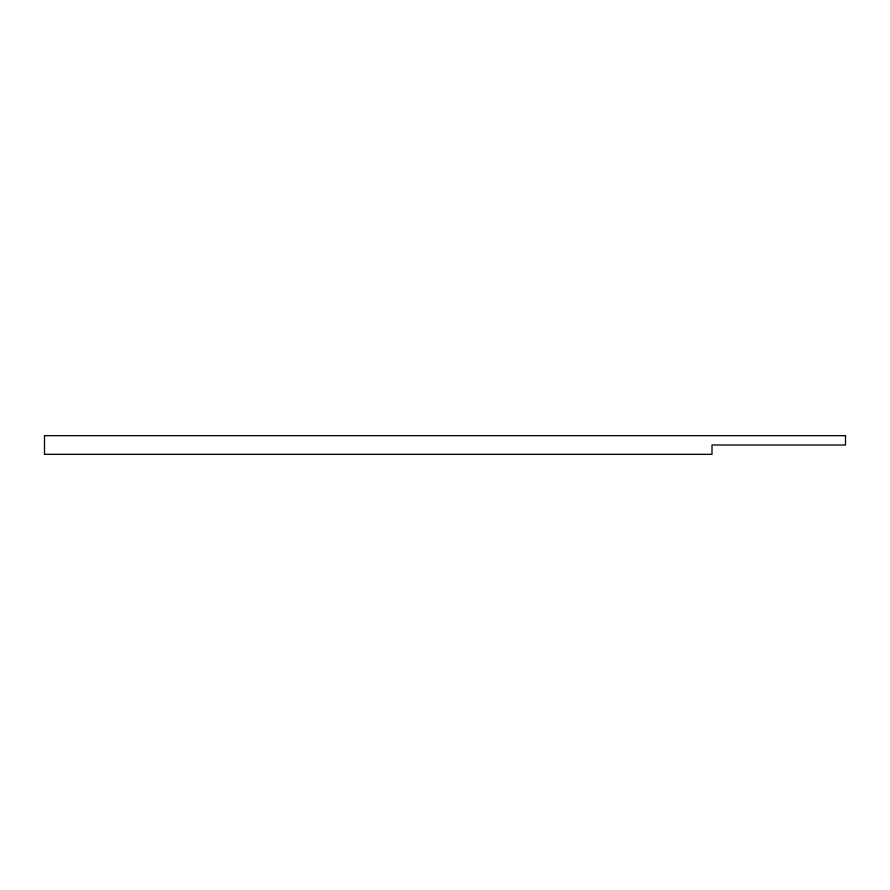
<?xml version="1.0" encoding="UTF-8"?>
<svg xmlns="http://www.w3.org/2000/svg" width="890" height="890" viewBox="0 0 890 890"><rect width="100%" height="100%" fill="white"/><g stroke="black" fill="none" stroke-linecap="round" stroke-linejoin="round"><path stroke-width="1.33" d="M845.5 435.655L44.5 435.655L44.5 454.345L712 454.345L712 445L845.5 445L845.5 435.655"/></g></svg>
